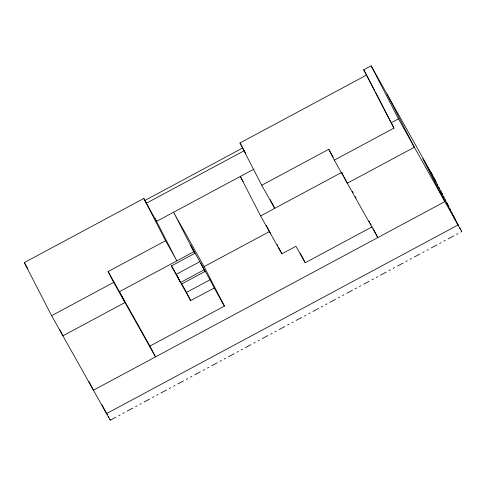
<?xml version="1.0" encoding="UTF-8"?>
<svg xmlns="http://www.w3.org/2000/svg" width="486" height="486" viewBox="0 0 486 486"><rect width="100%" height="100%" fill="white"/><g stroke="black" fill="none" stroke-linecap="round" stroke-linejoin="round"><path stroke-width="0.73" d="M363.704 69.802L366.638 75.026L239.981 142.993L261.723 185.263L328.749 149.293L334.319 160.125L393.952 128.122L363.704 69.802L371.146 65.804L432.911 175.871M108.773 417.559L51.607 315.687L24.3 262.598L143.826 198.458L146.371 203.227L244.197 150.733L245.649 153.327M144.931 200.432L242.757 147.938L244.197 150.733M253.747 169.243L156.565 221.391L145.259 201.253M108.117 271.546L149.937 346.062L155.502 356.894L113.688 282.378L108.117 271.546L165.562 240.722L176.868 260.867L155.125 218.597M391.017 122.891L398.459 118.9L460.218 228.961M51.607 315.687L113.688 282.378M149.937 346.062L224.411 306.101L214.241 287.973L190.706 300.603L171.291 266L194.825 253.37L193.896 251.724L119.422 291.691L124.993 302.517L62.913 335.832L59.802 329.781M243.213 181.63L240.309 176.454L260.611 215.924L341.719 172.402L342.454 173.715M171.515 265.714L176.321 274.28L199.855 261.656L204.995 271.498L181.46 284.122M193.896 251.724L173.599 212.254L204.108 266.626L269.542 231.512M181.685 283.842L186.49 292.408L210.025 279.778L214.241 287.973M260.611 215.924L281.874 253.826L295.956 246.268L305.202 262.744L372.227 226.774M109.885 419.533L110.255 420.196L115.887 417.17M118.699 415.664L120.109 414.904M122.922 413.398L124.331 412.638M127.144 411.132L132.775 408.106M135.594 406.6L136.997 405.84M139.816 404.334L141.219 403.574M144.038 402.062L149.67 399.042M152.483 397.53L153.892 396.776M156.705 395.264L158.114 394.511M160.927 392.998L166.558 389.979M169.377 388.466L170.78 387.713M173.599 386.2L175.009 385.447M177.821 383.934L183.453 380.915M186.266 379.402L187.675 378.649M190.488 377.136L191.897 376.383M194.716 374.87L200.341 371.851M203.16 370.338L204.57 369.585M207.382 368.072L208.792 367.319M211.604 365.806L217.236 362.787M220.049 361.274L221.458 360.521M224.277 359.008L225.68 358.255M228.499 356.742L234.131 353.723M236.943 352.21L238.353 351.451M241.165 349.944L242.575 349.185M245.387 347.678L251.019 344.653M253.838 343.146L255.241 342.387M258.06 340.88L259.463 340.121M262.282 338.614L267.914 335.589M270.726 334.082L272.136 333.323M274.948 331.817L276.358 331.057M279.171 329.551L284.802 326.525M287.621 325.013L289.024 324.259M291.843 322.747L293.252 321.993M296.065 320.481L301.697 317.461M304.509 315.949L305.919 315.195M308.732 313.683L310.141 312.929M312.96 311.417L318.585 308.397M321.404 306.885L322.813 306.131M325.626 304.619L327.035 303.865M329.848 302.353L335.48 299.333M338.292 297.821L339.702 297.067M342.521 295.555L343.924 294.802M346.743 293.289L352.374 290.27M355.187 288.757L356.596 288.004M359.409 286.491L360.819 285.738M363.631 284.225L369.263 281.206M372.082 279.693L373.485 278.94M376.304 277.427L377.707 276.674M380.526 275.161L386.157 272.136M388.97 270.629L390.38 269.87M393.192 268.363L394.602 267.604M397.414 266.097L403.046 263.072M405.865 261.565L407.268 260.806M410.087 259.299L411.496 258.54M414.309 257.033L419.94 254.008M422.753 252.501L424.163 251.742M426.975 250.235L428.385 249.476M431.204 247.963L436.829 244.944M439.648 243.431L441.057 242.678M443.87 241.165L445.279 240.412M448.092 238.899L453.724 235.88M456.536 234.367L457.946 233.614M460.764 232.101L461.7 231.597L459.574 227.46M434.022 177.846L436.167 181.952M435.875 181.989L422.747 158.594L444.872 201.611L93.427 390.203L88.932 381.467M461.329 230.941L461.7 231.597M328.749 149.293L333.196 157.215M352.374 191.399L353.115 192.711M355.321 196.642L356.056 197.954M368.923 220.881L369.658 222.187M370.393 223.499L371.128 224.811M334.319 160.125L377.798 237.605L373.212 228.687M239.981 142.993L242.757 147.938M261.723 185.263L274.687 208.366L270.216 199.673M199.855 261.656L190.609 245.181L194.825 253.37M200.779 263.303L210.025 279.778M204.995 271.498L204.071 269.851L180.537 282.475L176.321 274.28M177.985 277.251L177.244 275.933L178.222 277.822M24.3 262.598L27.945 269.092M437.23 184.024L437.758 185.057M438.822 187.122L439.356 188.161M440.419 190.226L442.546 194.364M443.615 196.435L444.143 197.468M445.206 199.533L445.741 200.572M446.804 202.638L448.93 206.775M449.993 208.846L450.528 209.879M451.591 211.945L452.126 212.983M453.189 215.049L455.315 219.186M456.378 221.258L456.913 222.29M457.976 224.362L458.511 225.395M430.693 171.916L458 225.006L106.556 413.604L102.06 404.868M387.05 94.144L414.358 147.24L347.283 183.228L344.009 176.861M371.146 65.804L398.459 118.9M366.985 75.701L374.937 91.161M375.629 92.504L383.235 107.291M383.922 108.633L390.495 121.403M391.181 122.745L393.952 128.122M341.719 172.402L343.353 175.586M300.384 253.376L305.202 262.744M277.056 244.458L277.749 245.795M278.435 247.131L281.874 253.826M266.304 225.352L270.781 234.052M204.108 266.626L224.411 306.101M143.826 198.458L165.562 240.722M186.49 292.408L190.706 300.603M178.866 279.079L179.838 280.975M106.884 413.641L107.418 414.68M108.481 416.745L110.255 420.196"/></g></svg>
